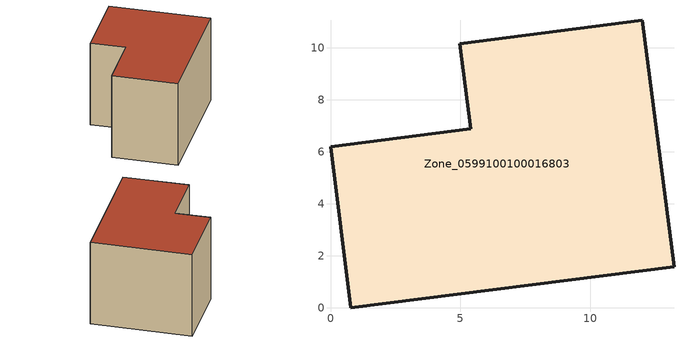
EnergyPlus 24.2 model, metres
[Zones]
Zone_0599100100016803
 floor ground (C_G): 13.23,1.58 0.79,0 0,6.2 5.4,6.89 4.97,10.17 12.01,11.07 z0
 wall outside (C_F): 13.23,1.58 12.01,11.07 4.97,10.17 5.4,6.89 0,6.2 0.79,0 13.23,1.58 z0:8.51
 roof outside (C_R): 0.79,0 13.23,1.58 12.01,11.07 4.97,10.17 5.4,6.89 0,6.2 z8.51
[BUILDING]
Pand.0599100100016803: North Axis=0; Terrain=City; Loads Convergence Tolerance Value=0.04; Temperature Convergence Tolerance Value=0.4; Solar Distribution=FullExterior; Maximum Number of Warmup Days=25; Minimum Number of Warmup Days=1
[Site:Location]
Rotterdam.The.Hague.AP_ZH_NLD Design_Conditions: Latitude=51.96; Longitude=4.45; Time Zone=1; Elevation=-4.5
[SITE:GROUNDTEMPERATURE:BUILDINGSURFACE]
18, 18, 18, 18, 18, 18, 18, 18, 18, 18, 18, 18
[MATERIAL] Thermal Absorptance=0.9; Solar Absorptance=0.7; Visible Absorptance=0.7
Name | Roughness | Thickness | Conductivity | Density | Specific Heat
G.TC.2015-2018 | MediumSmooth | 0.15 | 0.0428571 | 540 | 1210
F.TC.2015-2018 | Rough | 0.3 | 0.0666667 | 1920 | 840
R.TC.2015-2018 | MediumRough | 0.2 | 0.0333333 | 1500 | 1000
[CONSTRUCTION]
C_G: G.TC.2015-2018
C_F: F.TC.2015-2018
C_R: R.TC.2015-2018
[ZONE]
Zone_0599100100016803: Type=1; Multiplier=1; Ceiling Height=Autocalculate; Volume=Autocalculate; Floor Area=autocalculate; Part of Total Floor Area=Yes
[ZONEINFILTRATION:DESIGNFLOWRATE]
Infil_Zone_0599100100016803: Zone or ZoneList or Space or SpaceList=Zone_0599100100016803; Schedule=AlwaysOn; Design Flow Rate Calculation Method=Flow/Area; Flow Rate per Floor Area=0.0015; Constant Term Coefficient=1; Temperature Term Coefficient=0; Velocity Term Coefficient=0; Velocity Squared Term Coefficient=0
[HVACTEMPLATE:ZONE:IDEALLOADSAIRSYSTEM]
Zone_0599100100016803: Maximum Heating Supply Air Temperature=50; Minimum Cooling Supply Air Temperature=13; Maximum Heating Supply Air Humidity Ratio=0.0156; Minimum Cooling Supply Air Humidity Ratio=0.0077; Heating Limit=NoLimit; Cooling Limit=NoLimit; Dehumidification Control Type=ConstantSensibleHeatRatio; Cooling Sensible Heat Ratio=0.7; Dehumidification Setpoint=60; Humidification Control Type=None; Humidification Setpoint=30; Outdoor Air Method=None; Outdoor Air Flow Rate per Person=0.00944; Outdoor Air Flow Rate per Zone Floor Area=0; Outdoor Air Flow Rate per Zone=0; Demand Controlled Ventilation Type=None; Outdoor Air Economizer Type=NoEconomizer; Heat Recovery Type=None; Sensible Heat Recovery Effectiveness=0.7; Latent Heat Recovery Effectiveness=0.65
[ZONECONTROL:THERMOSTAT]
ThermostatControl_Zone_0599100100016803: Zone or ZoneList=Zone_0599100100016803; Control Type Schedule=DualSetpointControlType; Control 1=Thermostat_Zone_0599100100016803; Temperature Difference Between Cutout And Setpoint=0
[THERMOSTATSETPOINT:DUALSETPOINT]
Thermostat_Zone_0599100100016803: Heating Setpoint Temperature Schedule=HeatingSetpoint_Zone_0599100100016803; Cooling Setpoint Temperature Schedule=CoolingSetpoint_Zone_0599100100016803
[SCHEDULE:COMPACT]
HeatingSetpoint_Zone_0599100100016803: Through: 12/31, For: AllDays, Until: 24:00, 21
CoolingSetpoint_Zone_0599100100016803: Through: 12/31, For: AllDays, Until: 24:00, 24
DualSetpointControlType: Through: 12/31, For: AllDays, Until: 24:00, 4
AlwaysOn: Through: 12/31, For: AllDays, Until: 24:00, 1
